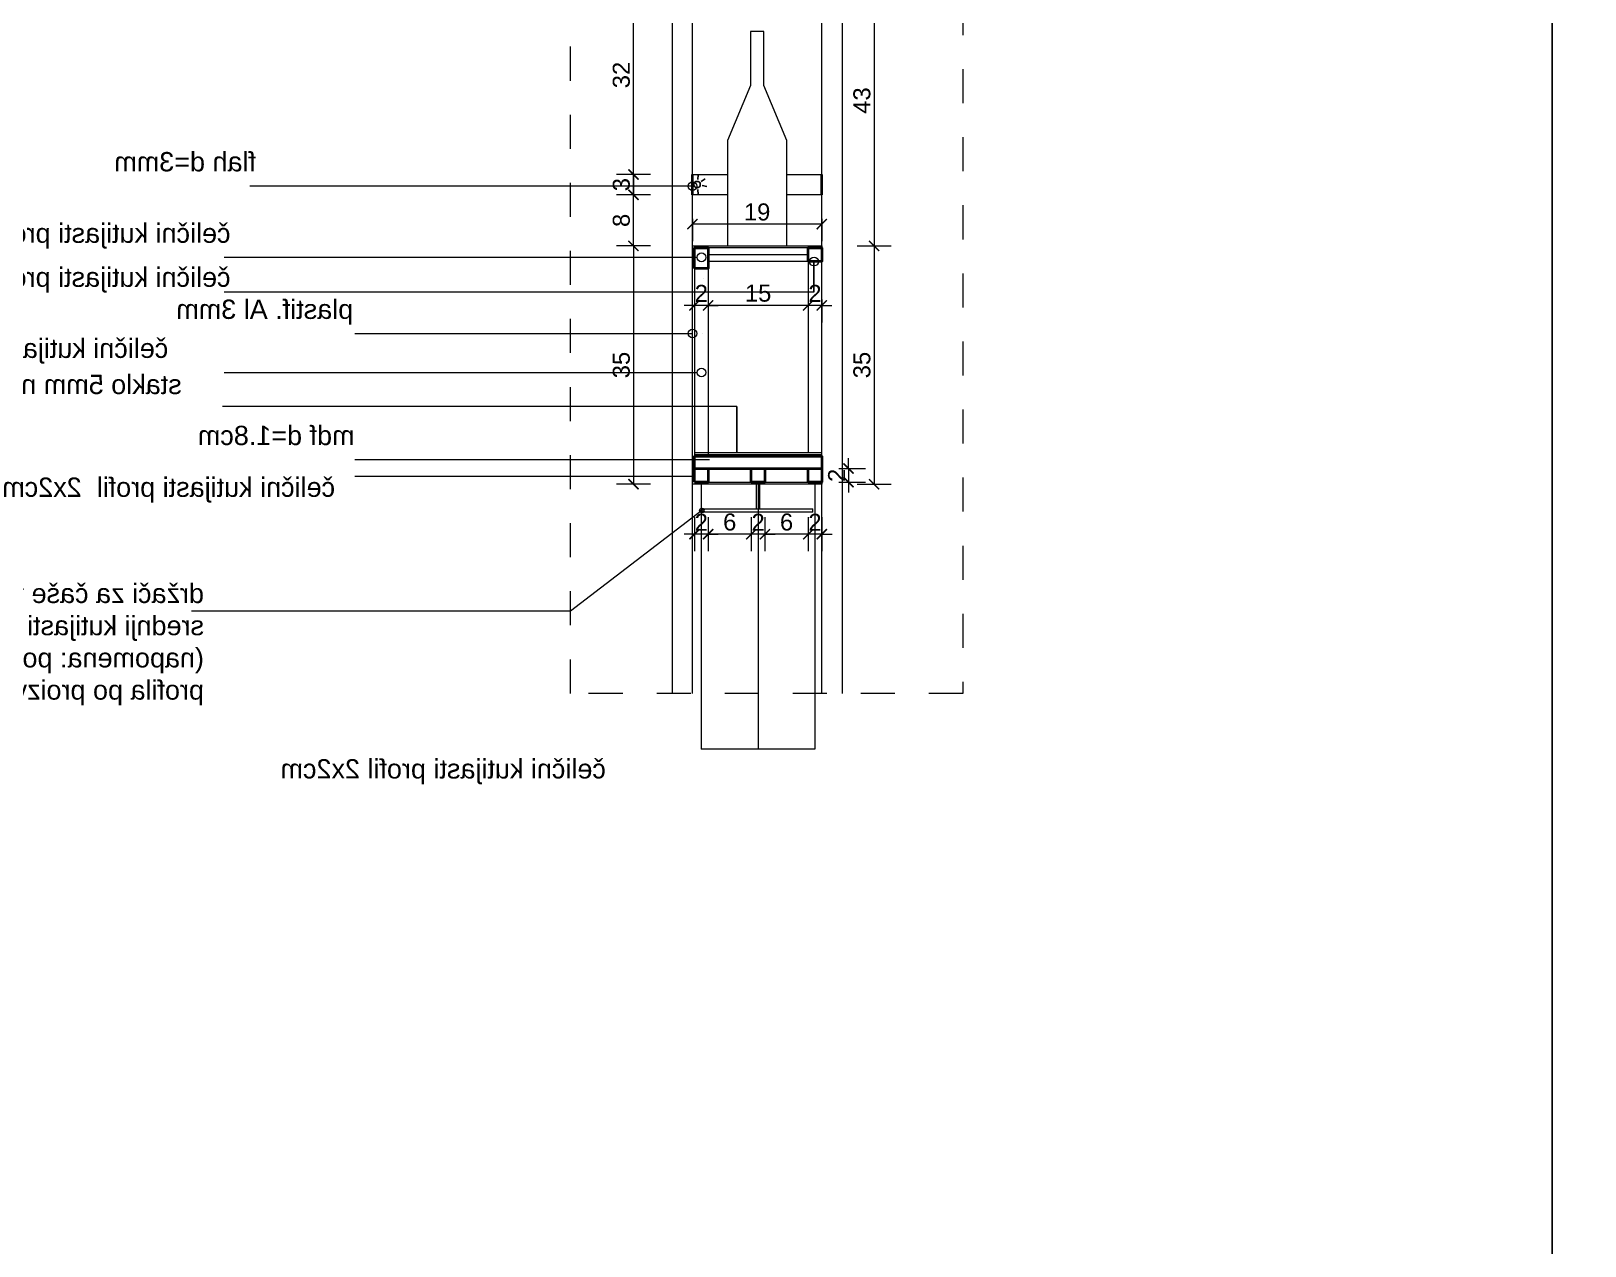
# Model space of a CAD drawing. Header units: centimetres. Extents: x -26724 to 60145, y -23645 to 6771.
# Drawn here: x 7.4 to 464, y 247.6 to 604.4 of the extents above; entities that cross this region are included whole.
import ezdxf

# ---------------------------------------------------------------- set-up
doc = ezdxf.new("R2010")
doc.units = ezdxf.units.CM
doc.linetypes.add('DALEKOVOD_VN', pattern=[5, 2.5, -2.5])
for name, color, linetype, lineweight in [('2.IZGLED', 7, 'Continuous', 13), ('4.KOTE', 88, 'Continuous', 15), ('zid', 7, 'Continuous', 40)]:
    doc.layers.add(name, color=color, linetype=linetype, lineweight=lineweight)
doc.layers.add('3.IZGLED 2', color=7, linetype='Continuous', lineweight=9, true_color=0x4a4a4a)
doc.layers.add('IZGLED 2', color=253, linetype='Continuous', lineweight=9, true_color=0x828282)
doc.layers.add('tekst', color=7, linetype='Continuous')
doc.layers.add('tekst @ 50', color=7, linetype='Continuous')
doc.styles.add('Notes', font='arial.ttf', dxfattribs={"height": 3})
doc.styles.get("Standard").update_dxf_attribs({"font": 'calibri.ttf'})
doc.dimstyles.new('ja 1 30 izgledi zidova', dxfattribs={"dimtxt": 5, "dimasz": 3, "dimexe": 5, "dimexo": 5, "dimgap": 1, "dimtad": 1, "dimdec": 0, "dimtxsty": 'Standard', "dimblk": 'ARCHTICK', "dimcen": 2.5, "dimclrd": 256, "dimclrt": 7, "dimadec": 0, "dimazin": 0, "dimtfac": 1, "dimtdec": 0, "dimtix": 1, "dimtmove": 1, "dimatfit": 3, "dimldrblk": 'ARCHTICK', "dimfxl": 5, "dimfxlon": 1, "dimlwd": 0, "dimlwe": 9, "dimarcsym": 0})
doc.dimstyles.new('ja 1 50', dxfattribs={"dimtxt": 10, "dimasz": 5, "dimexe": 5, "dimexo": 5, "dimgap": 1, "dimtad": 1, "dimdec": 0, "dimtxsty": 'Standard', "dimblk": 'ARCHTICK', "dimcen": 2.5, "dimclrd": 256, "dimclrt": 7, "dimadec": 0, "dimazin": 0, "dimtfac": 1, "dimtdec": 0, "dimtix": 1, "dimtmove": 1, "dimatfit": 3, "dimldrblk": 'ARCHTICK', "dimfxl": 10, "dimfxlon": 1, "dimlwd": 0, "dimlwe": 9, "dimarcsym": 0})

# ---------------------------------------------------------------- blocks, each defined once
blk = doc.blocks.new('_ArchTick')
at = {"color": 0, "linetype": 'ByBlock', "const_width": 0.15}
blk.add_lwpolyline([(-0.5, -0.5), (0.5, 0.5)], dxfattribs=at)
blk = doc.blocks.new('*D598')
at = {"layer": '4.KOTE', "color": 0, "lineweight": 9, "transparency": 16777216}
for p, q in [((201.75, 549.32), (201.75, 542.72)), ((239.76, 549.32), (239.76, 542.72))]:
    blk.add_line(p, q, dxfattribs=at)
at = {"layer": '4.KOTE', "lineweight": 0, "transparency": 16777216}
blk.add_line((239.76, 547.72), (201.75, 547.72), dxfattribs=at)
at = {"layer": 'Defpoints', "color": 0, "transparency": 16777216}
for p in [(201.75, 554.32), (239.76, 554.32), (201.75, 547.72)]:
    blk.add_point(p, dxfattribs=at)
at = {"layer": '4.KOTE', "lineweight": 0, "transparency": 16777216, "xscale": 3, "yscale": 3, "zscale": 3, "rotation": 180}
blk.add_blockref('_ArchTick', (201.75, 547.72), dxfattribs=at)
at = {"layer": '4.KOTE', "lineweight": 0, "transparency": 16777216, "xscale": 3, "yscale": 3, "zscale": 3}
blk.add_blockref('_ArchTick', (239.76, 547.72), dxfattribs=at)
at = {"layer": '4.KOTE', "color": 7, "transparency": 16777216, "insert": (220.75, 551.27), "char_height": 5, "attachment_point": 5}
blk.add_mtext('{\\fArial|b0|i0|c238|p34;19}', dxfattribs=at)
blk = doc.blocks.new('*D606')
at = {"layer": '4.KOTE', "color": 0, "lineweight": 9, "transparency": 16777216}
for p, q in [((189.41, 556.32), (179.41, 556.32)), ((189.41, 541.32), (179.41, 541.32))]:
    blk.add_line(p, q, dxfattribs=at)
at = {"layer": '4.KOTE', "lineweight": 0, "transparency": 16777216}
blk.add_line((184.41, 541.32), (184.41, 556.32), dxfattribs=at)
at = {"layer": 'Defpoints', "color": 0, "transparency": 16777216}
for p in [(184.41, 556.32), (209.03, 556.32), (201.75, 541.32)]:
    blk.add_point(p, dxfattribs=at)
at = {"layer": '4.KOTE', "lineweight": 0, "transparency": 16777216, "xscale": 3, "yscale": 3, "zscale": 3}
for p, rotation in [((184.41, 556.32), 90), ((184.41, 541.32), 270)]:
    blk.add_blockref('_ArchTick', p, dxfattribs=dict(at, rotation=rotation))
at = {"layer": '4.KOTE', "color": 7, "transparency": 16777216, "insert": (180.86, 548.82), "char_height": 5, "attachment_point": 5, "rotation": 90}
blk.add_mtext('{\\fArial|b0|i0|c238|p34;8}', dxfattribs=at)
blk = doc.blocks.new('*D607')
at = {"layer": '4.KOTE', "color": 0, "lineweight": 9, "transparency": 16777216}
for p, q in [((189.41, 541.32), (179.41, 541.32)), ((189.41, 471.32), (179.41, 471.32))]:
    blk.add_line(p, q, dxfattribs=at)
at = {"layer": '4.KOTE', "lineweight": 0, "transparency": 16777216}
blk.add_line((184.41, 541.32), (184.41, 471.32), dxfattribs=at)
at = {"layer": 'Defpoints', "color": 0, "transparency": 16777216}
for p in [(201.75, 541.32), (184.41, 471.32), (201.75, 471.32)]:
    blk.add_point(p, dxfattribs=at)
at = {"layer": '4.KOTE', "lineweight": 0, "transparency": 16777216, "xscale": 3, "yscale": 3, "zscale": 3}
for p, rotation in [((184.41, 541.32), 90), ((184.41, 471.32), 270)]:
    blk.add_blockref('_ArchTick', p, dxfattribs=dict(at, rotation=rotation))
at = {"layer": '4.KOTE', "color": 7, "transparency": 16777216, "insert": (180.86, 506.32), "char_height": 5, "attachment_point": 5, "rotation": 90}
blk.add_mtext('{\\fArial|b0|i0|c238|p34;35}', dxfattribs=at)
blk = doc.blocks.new('*D608')
at = {"layer": '4.KOTE', "color": 0, "lineweight": 9, "transparency": 16777216}
for p, q in [((189.41, 562.32), (179.41, 562.32)), ((189.41, 556.32), (179.41, 556.32))]:
    blk.add_line(p, q, dxfattribs=at)
at = {"layer": '4.KOTE', "lineweight": 0, "transparency": 16777216}
blk.add_line((184.41, 562.32), (184.41, 556.32), dxfattribs=at)
at = {"layer": 'Defpoints', "color": 0, "transparency": 16777216}
for p in [(201.76, 562.32), (184.41, 556.32), (201.76, 556.32)]:
    blk.add_point(p, dxfattribs=at)
at = {"layer": '4.KOTE', "lineweight": 0, "transparency": 16777216, "xscale": 3, "yscale": 3, "zscale": 3}
for p, rotation in [((184.41, 562.32), 90), ((184.41, 556.32), 270)]:
    blk.add_blockref('_ArchTick', p, dxfattribs=dict(at, rotation=rotation))
at = {"layer": '4.KOTE', "color": 7, "transparency": 16777216, "insert": (180.86, 559.32), "char_height": 5, "attachment_point": 5, "rotation": 90}
blk.add_mtext('{\\fArial|b0|i0|c238|p34;3}', dxfattribs=at)
blk = doc.blocks.new('*D609')
at = {"layer": '4.KOTE', "color": 0, "lineweight": 9, "transparency": 16777216}
for p, q in [((189.41, 626.72), (179.41, 626.72)), ((189.41, 556.32), (179.41, 556.32))]:
    blk.add_line(p, q, dxfattribs=at)
at = {"layer": '4.KOTE', "lineweight": 0, "transparency": 16777216}
blk.add_line((184.41, 556.32), (184.41, 626.72), dxfattribs=at)
at = {"layer": 'Defpoints', "color": 0, "transparency": 16777216}
for p in [(184.41, 626.72), (201.75, 626.72), (201.76, 556.32)]:
    blk.add_point(p, dxfattribs=at)
at = {"layer": '4.KOTE', "lineweight": 0, "transparency": 16777216, "xscale": 3, "yscale": 3, "zscale": 3}
for p, rotation in [((184.41, 626.72), 90), ((184.41, 556.32), 270)]:
    blk.add_blockref('_ArchTick', p, dxfattribs=dict(at, rotation=rotation))
at = {"layer": '4.KOTE', "color": 7, "transparency": 16777216, "insert": (180.86, 591.52), "char_height": 5, "attachment_point": 5, "rotation": 90}
blk.add_mtext('{\\fArial|b0|i0|c238|p34;32}', dxfattribs=at)
blk = doc.blocks.new('*D614')
at = {"layer": '4.KOTE', "color": 0, "lineweight": 9, "transparency": 16777216}
for p, q in [((250.11, 626.72), (260.11, 626.72)), ((250.11, 541.32), (260.11, 541.32))]:
    blk.add_line(p, q, dxfattribs=at)
at = {"layer": '4.KOTE', "lineweight": 0, "transparency": 16777216}
blk.add_line((255.11, 626.72), (255.11, 541.32), dxfattribs=at)
at = {"layer": 'Defpoints', "color": 0, "transparency": 16777216}
for p in [(239.76, 626.72), (239.76, 541.32), (255.11, 541.32)]:
    blk.add_point(p, dxfattribs=at)
at = {"layer": '4.KOTE', "lineweight": 0, "transparency": 16777216, "xscale": 3, "yscale": 3, "zscale": 3}
for p, rotation in [((255.11, 626.72), 90), ((255.11, 541.32), 270)]:
    blk.add_blockref('_ArchTick', p, dxfattribs=dict(at, rotation=rotation))
at = {"layer": '4.KOTE', "color": 7, "transparency": 16777216, "insert": (251.56, 584.02), "char_height": 5, "attachment_point": 5, "rotation": 90}
blk.add_mtext('{\\fArial|b0|i0|c238|p34;43}', dxfattribs=at)
blk = doc.blocks.new('*D615')
at = {"layer": '4.KOTE', "color": 0, "lineweight": 9, "transparency": 16777216}
for p, q in [((250.11, 541.32), (260.11, 541.32)), ((250.11, 471.32), (260.11, 471.32))]:
    blk.add_line(p, q, dxfattribs=at)
at = {"layer": '4.KOTE', "lineweight": 0, "transparency": 16777216}
blk.add_line((255.11, 541.32), (255.11, 471.32), dxfattribs=at)
at = {"layer": 'Defpoints', "color": 0, "transparency": 16777216}
for p in [(239.76, 541.32), (239.76, 471.32), (255.11, 471.32)]:
    blk.add_point(p, dxfattribs=at)
at = {"layer": '4.KOTE', "lineweight": 0, "transparency": 16777216, "xscale": 3, "yscale": 3, "zscale": 3}
for p, rotation in [((255.11, 541.32), 90), ((255.11, 471.32), 270)]:
    blk.add_blockref('_ArchTick', p, dxfattribs=dict(at, rotation=rotation))
at = {"layer": '4.KOTE', "color": 7, "transparency": 16777216, "insert": (251.56, 506.32), "char_height": 5, "attachment_point": 5, "rotation": 90}
blk.add_mtext('{\\fArial|b0|i0|c238|p34;35}', dxfattribs=at)
blk = doc.blocks.new('*D616')
at = {"layer": '4.KOTE', "color": 0, "lineweight": 9, "transparency": 16777216}
for p, q in [((244.76, 475.92), (252.61, 475.92)), ((244.76, 471.92), (252.61, 471.92))]:
    blk.add_line(p, q, dxfattribs=at)
at = {"layer": '4.KOTE', "lineweight": 0, "transparency": 16777216}
for p, q in [((247.61, 475.92), (247.61, 478.92)), ((247.61, 475.92), (247.61, 471.92)), ((247.61, 471.92), (247.61, 468.92))]:
    blk.add_line(p, q, dxfattribs=at)
at = {"layer": 'Defpoints', "color": 0, "transparency": 16777216}
for p in [(239.76, 475.92), (239.76, 471.92), (247.61, 471.92)]:
    blk.add_point(p, dxfattribs=at)
at = {"layer": '4.KOTE', "lineweight": 0, "transparency": 16777216, "xscale": 3, "yscale": 3, "zscale": 3}
for p, rotation in [((247.61, 475.92), 270), ((247.61, 471.92), 90)]:
    blk.add_blockref('_ArchTick', p, dxfattribs=dict(at, rotation=rotation))
at = {"layer": '4.KOTE', "color": 7, "transparency": 16777216, "insert": (244.1, 473.92), "char_height": 5, "attachment_point": 5, "rotation": 90}
blk.add_mtext('{\\fArial|b0|i0|c238|p34;2}', dxfattribs=at)
blk = doc.blocks.new('*D617')
at = {"layer": '4.KOTE', "color": 0, "lineweight": 9, "transparency": 16777216}
for p, q in [((235.76, 461.62), (235.76, 451.62)), ((239.76, 461.62), (239.76, 451.62))]:
    blk.add_line(p, q, dxfattribs=at)
at = {"layer": '4.KOTE', "lineweight": 0, "transparency": 16777216}
for p, q in [((235.76, 456.62), (232.76, 456.62)), ((239.76, 456.62), (235.76, 456.62)), ((239.76, 456.62), (242.76, 456.62))]:
    blk.add_line(p, q, dxfattribs=at)
at = {"layer": 'Defpoints', "color": 0, "transparency": 16777216}
for p in [(235.76, 471.92), (239.76, 471.92), (235.76, 456.62)]:
    blk.add_point(p, dxfattribs=at)
at = {"layer": '4.KOTE', "lineweight": 0, "transparency": 16777216, "xscale": 3, "yscale": 3, "zscale": 3}
blk.add_blockref('_ArchTick', (235.76, 456.62), dxfattribs=at)
at = {"layer": '4.KOTE', "lineweight": 0, "transparency": 16777216, "xscale": 3, "yscale": 3, "zscale": 3, "rotation": 180}
blk.add_blockref('_ArchTick', (239.76, 456.62), dxfattribs=at)
at = {"layer": '4.KOTE', "color": 7, "transparency": 16777216, "insert": (237.76, 460.13), "char_height": 5, "attachment_point": 5}
blk.add_mtext('{\\fArial|b0|i0|c238|p34;2}', dxfattribs=at)
blk = doc.blocks.new('*D618')
at = {"layer": '4.KOTE', "color": 0, "lineweight": 9, "transparency": 16777216}
for p, q in [((223.05, 461.62), (223.05, 451.62)), ((235.76, 461.62), (235.76, 451.62))]:
    blk.add_line(p, q, dxfattribs=at)
at = {"layer": '4.KOTE', "lineweight": 0, "transparency": 16777216}
blk.add_line((235.76, 456.62), (223.05, 456.62), dxfattribs=at)
at = {"layer": 'Defpoints', "color": 0, "transparency": 16777216}
for p in [(223.05, 471.92), (235.76, 471.92), (223.05, 456.62)]:
    blk.add_point(p, dxfattribs=at)
at = {"layer": '4.KOTE', "lineweight": 0, "transparency": 16777216, "xscale": 3, "yscale": 3, "zscale": 3, "rotation": 180}
blk.add_blockref('_ArchTick', (223.05, 456.62), dxfattribs=at)
at = {"layer": '4.KOTE', "lineweight": 0, "transparency": 16777216, "xscale": 3, "yscale": 3, "zscale": 3}
blk.add_blockref('_ArchTick', (235.76, 456.62), dxfattribs=at)
at = {"layer": '4.KOTE', "color": 7, "transparency": 16777216, "insert": (229.4, 460.18), "char_height": 5, "attachment_point": 5}
blk.add_mtext('{\\fArial|b0|i0|c238|p34;6}', dxfattribs=at)
blk = doc.blocks.new('*D619')
at = {"layer": '4.KOTE', "color": 0, "lineweight": 9, "transparency": 16777216}
for p, q in [((219.05, 461.62), (219.05, 451.62)), ((223.05, 461.62), (223.05, 451.62))]:
    blk.add_line(p, q, dxfattribs=at)
at = {"layer": '4.KOTE', "lineweight": 0, "transparency": 16777216}
for p, q in [((219.05, 456.62), (216.05, 456.62)), ((223.05, 456.62), (219.05, 456.62)), ((223.05, 456.62), (226.05, 456.62))]:
    blk.add_line(p, q, dxfattribs=at)
at = {"layer": 'Defpoints', "color": 0, "transparency": 16777216}
for p in [(219.05, 471.92), (223.05, 471.92), (219.05, 456.62)]:
    blk.add_point(p, dxfattribs=at)
at = {"layer": '4.KOTE', "lineweight": 0, "transparency": 16777216, "xscale": 3, "yscale": 3, "zscale": 3}
blk.add_blockref('_ArchTick', (219.05, 456.62), dxfattribs=at)
at = {"layer": '4.KOTE', "lineweight": 0, "transparency": 16777216, "xscale": 3, "yscale": 3, "zscale": 3, "rotation": 180}
blk.add_blockref('_ArchTick', (223.05, 456.62), dxfattribs=at)
at = {"layer": '4.KOTE', "color": 7, "transparency": 16777216, "insert": (221.05, 460.13), "char_height": 5, "attachment_point": 5}
blk.add_mtext('{\\fArial|b0|i0|c238|p34;2}', dxfattribs=at)
blk = doc.blocks.new('*D620')
at = {"layer": '4.KOTE', "color": 0, "lineweight": 9, "transparency": 16777216}
for p, q in [((206.35, 461.62), (206.35, 451.62)), ((219.05, 461.62), (219.05, 451.62))]:
    blk.add_line(p, q, dxfattribs=at)
at = {"layer": '4.KOTE', "lineweight": 0, "transparency": 16777216}
blk.add_line((219.05, 456.62), (206.35, 456.62), dxfattribs=at)
at = {"layer": 'Defpoints', "color": 0, "transparency": 16777216}
for p in [(206.35, 471.92), (219.05, 471.92), (206.35, 456.62)]:
    blk.add_point(p, dxfattribs=at)
at = {"layer": '4.KOTE', "lineweight": 0, "transparency": 16777216, "xscale": 3, "yscale": 3, "zscale": 3, "rotation": 180}
blk.add_blockref('_ArchTick', (206.35, 456.62), dxfattribs=at)
at = {"layer": '4.KOTE', "lineweight": 0, "transparency": 16777216, "xscale": 3, "yscale": 3, "zscale": 3}
blk.add_blockref('_ArchTick', (219.05, 456.62), dxfattribs=at)
at = {"layer": '4.KOTE', "color": 7, "transparency": 16777216, "insert": (212.7, 460.18), "char_height": 5, "attachment_point": 5}
blk.add_mtext('{\\fArial|b0|i0|c238|p34;6}', dxfattribs=at)
blk = doc.blocks.new('*D621')
at = {"layer": '4.KOTE', "color": 0, "lineweight": 9, "transparency": 16777216}
for p, q in [((202.35, 461.62), (202.35, 451.62)), ((206.35, 461.62), (206.35, 451.62))]:
    blk.add_line(p, q, dxfattribs=at)
at = {"layer": '4.KOTE', "lineweight": 0, "transparency": 16777216}
for p, q in [((202.35, 456.62), (199.35, 456.62)), ((206.35, 456.62), (202.35, 456.62)), ((206.35, 456.62), (209.35, 456.62))]:
    blk.add_line(p, q, dxfattribs=at)
at = {"layer": 'Defpoints', "color": 0, "transparency": 16777216}
for p in [(202.35, 471.92), (206.35, 471.92), (202.35, 456.62)]:
    blk.add_point(p, dxfattribs=at)
at = {"layer": '4.KOTE', "lineweight": 0, "transparency": 16777216, "xscale": 3, "yscale": 3, "zscale": 3}
blk.add_blockref('_ArchTick', (202.35, 456.62), dxfattribs=at)
at = {"layer": '4.KOTE', "lineweight": 0, "transparency": 16777216, "xscale": 3, "yscale": 3, "zscale": 3, "rotation": 180}
blk.add_blockref('_ArchTick', (206.35, 456.62), dxfattribs=at)
at = {"layer": '4.KOTE', "color": 7, "transparency": 16777216, "insert": (204.35, 460.13), "char_height": 5, "attachment_point": 5}
blk.add_mtext('{\\fArial|b0|i0|c238|p34;2}', dxfattribs=at)
blk = doc.blocks.new('*D602')
at = {"layer": '4.KOTE', "color": 0, "lineweight": 9, "transparency": 16777216}
for p, q in [((235.75, 525.55), (235.75, 518.86)), ((239.75, 525.55), (239.75, 518.86))]:
    blk.add_line(p, q, dxfattribs=at)
at = {"layer": '4.KOTE', "lineweight": 0, "transparency": 16777216}
for p, q in [((235.75, 523.86), (232.75, 523.86)), ((239.75, 523.86), (235.75, 523.86)), ((239.75, 523.86), (242.75, 523.86))]:
    blk.add_line(p, q, dxfattribs=at)
at = {"layer": 'Defpoints', "color": 0, "transparency": 16777216}
for p in [(235.75, 530.55), (239.75, 530.55), (235.75, 523.86)]:
    blk.add_point(p, dxfattribs=at)
at = {"layer": '4.KOTE', "lineweight": 0, "transparency": 16777216, "xscale": 3, "yscale": 3, "zscale": 3}
blk.add_blockref('_ArchTick', (235.75, 523.86), dxfattribs=at)
at = {"layer": '4.KOTE', "lineweight": 0, "transparency": 16777216, "xscale": 3, "yscale": 3, "zscale": 3, "rotation": 180}
blk.add_blockref('_ArchTick', (239.75, 523.86), dxfattribs=at)
at = {"layer": '4.KOTE', "color": 7, "transparency": 16777216, "insert": (237.75, 527.37), "char_height": 5, "attachment_point": 5}
blk.add_mtext('{\\fArial|b0|i0|c238|p34;2}', dxfattribs=at)
blk = doc.blocks.new('*D603')
at = {"layer": '4.KOTE', "color": 0, "lineweight": 9, "transparency": 16777216}
for p, q in [((235.75, 525.55), (235.75, 518.86)), ((206.35, 523.86), (206.35, 518.86))]:
    blk.add_line(p, q, dxfattribs=at)
at = {"layer": '4.KOTE', "lineweight": 0, "transparency": 16777216}
blk.add_line((235.75, 523.86), (206.35, 523.86), dxfattribs=at)
at = {"layer": 'Defpoints', "color": 0, "transparency": 16777216}
for p in [(235.75, 530.55), (206.35, 528.55), (206.35, 523.86)]:
    blk.add_point(p, dxfattribs=at)
at = {"layer": '4.KOTE', "lineweight": 0, "transparency": 16777216, "xscale": 3, "yscale": 3, "zscale": 3, "rotation": 180}
blk.add_blockref('_ArchTick', (206.35, 523.86), dxfattribs=at)
at = {"layer": '4.KOTE', "lineweight": 0, "transparency": 16777216, "xscale": 3, "yscale": 3, "zscale": 3}
blk.add_blockref('_ArchTick', (235.75, 523.86), dxfattribs=at)
at = {"layer": '4.KOTE', "color": 7, "transparency": 16777216, "insert": (221.05, 527.41), "char_height": 5, "attachment_point": 5}
blk.add_mtext('{\\fArial|b0|i0|c238|p34;15}', dxfattribs=at)
blk = doc.blocks.new('*D604')
at = {"layer": '4.KOTE', "lineweight": 0, "transparency": 16777216}
for p, q in [((202.35, 523.86), (199.35, 523.86)), ((206.35, 523.86), (202.35, 523.86)), ((206.35, 523.86), (209.35, 523.86))]:
    blk.add_line(p, q, dxfattribs=at)
at = {"layer": '4.KOTE', "color": 0, "lineweight": 9, "transparency": 16777216}
for p, q in [((202.35, 523.86), (202.35, 518.86)), ((206.35, 523.86), (206.35, 518.86))]:
    blk.add_line(p, q, dxfattribs=at)
at = {"layer": 'Defpoints', "color": 0, "transparency": 16777216}
for p in [(202.35, 528.55), (206.35, 528.55), (202.35, 523.86)]:
    blk.add_point(p, dxfattribs=at)
at = {"layer": '4.KOTE', "lineweight": 0, "transparency": 16777216, "xscale": 3, "yscale": 3, "zscale": 3}
blk.add_blockref('_ArchTick', (202.35, 523.86), dxfattribs=at)
at = {"layer": '4.KOTE', "lineweight": 0, "transparency": 16777216, "xscale": 3, "yscale": 3, "zscale": 3, "rotation": 180}
blk.add_blockref('_ArchTick', (206.35, 523.86), dxfattribs=at)
at = {"layer": '4.KOTE', "color": 7, "transparency": 16777216, "insert": (204.35, 527.37), "char_height": 5, "attachment_point": 5}
blk.add_mtext('{\\fArial|b0|i0|c238|p34;2}', dxfattribs=at)
blk = doc.blocks.new('*D2335')
at = {"layer": '4.KOTE', "color": 0, "lineweight": 9, "transparency": 16777216}
for p, q in [((250.69, -4.21), (250.69, -18.73)), ((321.69, -18.5), (321.69, -18.73))]:
    blk.add_line(p, q, dxfattribs=at)
at = {"layer": '4.KOTE', "lineweight": 0, "transparency": 16777216}
blk.add_line((321.69, -13.73), (250.69, -13.73), dxfattribs=at)
at = {"layer": 'Defpoints', "color": 0, "transparency": 16777216}
for p in [(250.69, 4674.96, 1216.69), (321.69, 0, 1216.69), (250.69, -13.73)]:
    blk.add_point(p, dxfattribs=at)
at = {"layer": '4.KOTE', "lineweight": 0, "transparency": 16777216, "xscale": 5, "yscale": 5, "zscale": 5, "rotation": 180}
blk.add_blockref('_ArchTick', (250.69, -13.73), dxfattribs=at)
at = {"layer": '4.KOTE', "lineweight": 0, "transparency": 16777216, "xscale": 5, "yscale": 5, "zscale": 5}
blk.add_blockref('_ArchTick', (321.69, -13.73), dxfattribs=at)
at = {"layer": '4.KOTE', "color": 7, "transparency": 16777216, "insert": (286.19, -7.7), "char_height": 10, "attachment_point": 5}
blk.add_mtext('71', dxfattribs=at)

msp = doc.modelspace()

# ---------------------------------------------------------------- linework, layer by layer
at = {"layer": '2.IZGLED'}
for p, q in [((220.55, 464.08), (220.55, 471.92)), ((221.55, 464.08), (221.55, 471.92)), ((237.09, 463.08), (204.52, 463.08)), ((205.02, 464.08), (237.09, 464.08)), ((237.09, 463.08), (237.09, 464.08))]:
    msp.add_line(p, q, dxfattribs=at)
at = {"layer": '2.IZGLED', "color": 31, "linetype": 'DALEKOVOD_VN', "ltscale": 4, "true_color": 0xfecc66}
msp.add_lwpolyline([(165.88, 733.25), (281.24, 733.25), (281.24, 409.86), (165.88, 409.86)], close=True, dxfattribs=at)
at = {"layer": '2.IZGLED'}
msp.add_lwpolyline([(222.76, 604.32), (218.76, 604.32), (218.76, 588.47), (212.01, 572.32), (212.01, 541.32), (229.51, 541.32), (229.51, 572.32), (222.76, 588.47)], close=True, dxfattribs=at)
at = {"layer": '2.IZGLED', "color": 85, "true_color": 0x58ba48}
msp.add_lwpolyline([(239.75, 471.92), (239.75, 471.32), (201.75, 471.32), (201.75, 541.32), (239.75, 541.32), (239.75, 540.72), (202.35, 540.72), (202.35, 471.92), (239.75, 471.92)], dxfattribs=at)
at = {"layer": '2.IZGLED', "color": 4}
msp.add_lwpolyline([(239.75, 480.02), (239.75, 480.52), (202.35, 480.52), (202.35, 480.02), (239.75, 480.02)], dxfattribs=at)
at = {"layer": '3.IZGLED 2', "color": 143, "true_color": 0x7aafdf}
for p, q in [((201.76, 562.32), (212.01, 562.32)), ((229.51, 562.32), (239.76, 562.32)), ((212.01, 556.32), (201.76, 556.32)), ((239.76, 556.32), (229.51, 556.32))]:
    msp.add_line(p, q, dxfattribs=at)
at = {"layer": '3.IZGLED 2'}
for p, q in [((235.75, 536.72), (206.35, 536.72)), ((206.35, 534.72), (206.35, 479.52)), ((235.76, 538.72), (206.36, 538.72)), ((235.75, 536.72), (235.75, 480.52)), ((237.41, 527.72), (64.09, 527.72)), ((214.78, 494.12), (63.62, 494.12)), ((204.35, 471.92), (204.35, 393.44)), ((221.05, 471.92), (221.05, 393.44)), ((237.76, 471.92), (237.76, 393.44)), ((237.76, 393.44), (204.35, 393.44))]:
    msp.add_line(p, q, dxfattribs=at)
for points in [[(201.75, 409.86), (201.75, 711.32), (195.75, 711.32), (195.75, 409.86)], [(239.75, 711.32), (245.75, 711.32), (245.75, 409.86)], [(239.75, 409.86), (239.75, 711.32), (245.75, 711.32)]]:
    msp.add_lwpolyline(points, dxfattribs=at)
at = {"layer": '3.IZGLED 2', "ltscale": 0.8}
for points in [[(201.75, 558.87), (71.64, 558.87)], [(203.13, 537.88), (64.09, 537.88)], [(201.75, 515.53), (102.52, 515.53)], [(203.13, 504.07), (64.09, 504.07)], [(206.71, 478.46), (102.52, 478.46)], [(202.35, 473.54), (102.52, 473.54)], [(204.52, 463.59), (165.88, 434), (54.55, 434)]]:
    msp.add_lwpolyline(points, dxfattribs=at)
at = {"layer": '4.KOTE'}
for centre in [(201.75, 558.87), (204.42, 537.96), (237.47, 536.72), (201.75, 515.6), (204.42, 504.14)]:
    msp.add_circle(centre, 1.29, dxfattribs=at)
at = {"layer": 'IZGLED 2'}
msp.add_line((204.48, 464.08), (204.56, 464.08), dxfattribs=at)
at = {"layer": 'tekst'}
for p, q in [((237.41, 536.72), (237.41, 527.72)), ((214.78, 480.52), (214.78, 494.12))]:
    msp.add_line(p, q, dxfattribs=at)
at = {"layer": 'tekst', "ltscale": 0.8}
for points in [[(204.75, 558.87), (204.75, 558.87)], [(205.03, 531.71), (205.03, 531.71)], [(204.75, 515.53), (204.75, 515.53)]]:
    msp.add_lwpolyline(points, dxfattribs=at)
at = {"layer": 'zid'}
for p, q in [((201.76, 556.32), (201.76, 562.32)), ((239.76, 556.32), (239.76, 562.32)), ((202.35, 475.92), (239.75, 475.92))]:
    msp.add_line(p, q, dxfattribs=at)
at = {"layer": 'zid', "lineweight": 25}
for p, q in [((203.28, 560.83), (203.44, 562.23)), ((203.28, 557.85), (203.44, 556.45)), ((204.33, 560.23), (205.46, 561.06)), ((204.59, 559.05), (205.97, 558.78))]:
    msp.add_line(p, q, dxfattribs=at)
at = {"layer": 'zid', "lineweight": 25, "ltscale": 12}
for points in [[(-1327.56, -74.48), (454.44, -74.48), (454.44, 1185.52), (-1327.56, 1185.52)], [(454.44, 80.73), (1084.44, 80.73), (1084.44, 971.73), (454.44, 971.73)]]:
    msp.add_lwpolyline(points, close=True, dxfattribs=at)
at = {"layer": 'zid'}
for points in [[(202.35, 534.72), (202.35, 540.72), (206.35, 540.72), (206.35, 534.72), (202.35, 534.72)], [(235.75, 536.72), (235.75, 540.72), (239.75, 540.72), (239.75, 536.72), (235.75, 536.72)], [(202.35, 475.92), (202.35, 479.52), (239.75, 479.52), (239.75, 475.92)], [(202.35, 471.92), (202.35, 475.92), (206.35, 475.92), (206.35, 471.92), (202.35, 471.92)], [(219.05, 471.92), (219.05, 475.92), (223.05, 475.92), (223.05, 471.92), (219.05, 471.92)], [(235.75, 471.92), (235.75, 475.92), (239.75, 475.92), (239.75, 471.92), (235.75, 471.92)]]:
    msp.add_lwpolyline(points, dxfattribs=at)
at = {"layer": 'zid', "lineweight": 25}
msp.add_circle((203.11, 559.34), 0.935, dxfattribs=at)
at = {"layer": 'zid'}
msp.add_circle((204.52, 463.59), 0.5, dxfattribs=at)

# ---------------------------------------------------------------- texts
at = {"layer": 'tekst @ 50', "ltscale": 0.8, "extrusion": (0, 0, -1), "attachment_point": 1, "text_direction": (-1, 0, 0), "style": 'Notes'}
for s, insert, char_height in [('{\\fArial|b0|i0|c238|p34;\\H0.76978x;flah d=3mm  } ', (73.48, 568.89), 7.3734), ('{\\fArial|b0|i0|c238|p34;čelični kutijasti profil 2x3cm}', (65.99, 547.9), 5.6759), ('{\\fArial|b0|i0|c238|p34;čelični kutijasti profil 2x2cm}', (65.99, 534.97), 5.6759), ('{\\fArial|b0|i0|c238|p34;\\H0.76978x;plastif. Al 3mm } ', (102.05, 525.55), 7.3734), ('{\\fArial|b0|i0|c238|p34;čelični kutijasti profil u izgledu 2x3cm}', (47.69, 514.09), 5.6759), ('{\\fArial|b0|i0|c238|p34;\\H0.76978x;staklo 5mm na silikonskim stopama } ', (51.64, 503.47), 7.3734), ('{\\fArial|b0|i0|c238|p34;\\H0.76978x;mdf d=\\fArial|b0|i0|c0|p34;1.8\\fArial|b0|i0|c238|p34;cm} ', (102.44, 488.48), 7.3734), ('{\\fArial|b0|i0|c238|p34;čelični kutijasti profil  2x2cm}', (96.72, 473.28), 5.6759), ('{\\fArial|b0|i0|c238|p34;držači za čaše fiksirati za \\Psrednji kutijasti profil\\P(napomena: pozicija srednjeg \\Pprofila po proizvođaču držača)}', (58.19, 442.09), 5.6759), ('{\\fArial|b0|i0|c238|p34;čelični kutijasti profil 2x2cm}', (176.3, 390.54), 5.6759)]:
    msp.add_mtext_dynamic_manual_height_columns(s, width=290.6445, gutter_width=750, heights=[0], dxfattribs=dict(at, insert=insert, char_height=char_height))

# ---------------------------------------------------------------- dimensions: what is measured, and where the dimension line sits
at = {"layer": '4.KOTE'}
dim = msp.add_linear_dim(base=(250.69, -13.73), p1=(321.69, 0, 1216.69), p2=(250.69, 4674.96, 1216.69), dimstyle='ja 1 50', dxfattribs=at)
dim.commit()
dim.dimension.update_dxf_attribs({"geometry": '*D2335', "text_midpoint": (286.19, -7.7)})
for base, p1, p2, text, picture, middle in [((184.41, 626.72), (201.76, 556.32), (201.75, 626.72), '{\\fArial|b0|i0|c238|p34;32}', '*D609', (180.86, 591.52)), ((255.11, 541.32), (239.76, 626.72), (239.75, 541.32), '{\\fArial|b0|i0|c238|p34;43}', '*D614', (251.56, 584.02)), ((184.41, 556.32), (201.76, 562.32), (201.76, 556.32), '{\\fArial|b0|i0|c238|p34;3}', '*D608', (180.86, 559.32)), ((184.41, 556.32), (201.75, 541.32), (209.03, 556.32), '{\\fArial|b0|i0|c238|p34;8}', '*D606', (180.86, 548.82)), ((184.41, 471.32), (201.75, 541.32), (201.75, 471.32), '{\\fArial|b0|i0|c238|p34;35}', '*D607', (180.86, 506.32)), ((255.11, 471.32), (239.75, 541.32), (239.75, 471.32), '{\\fArial|b0|i0|c238|p34;35}', '*D615', (251.56, 506.32)), ((247.61, 471.92), (239.75, 475.92), (239.75, 471.92), '{\\fArial|b0|i0|c238|p34;2}', '*D616', (244.1, 473.92))]:
    dim = msp.add_linear_dim(base=base, p1=p1, p2=p2, angle=90, text=text, dimstyle='ja 1 30 izgledi zidova', dxfattribs=at)
    dim.commit()
    dim.dimension.update_dxf_attribs({"geometry": picture, "text_midpoint": middle})
for base, p1, p2, text, picture, middle in [((201.75, 547.72), (239.75, 554.32), (201.75, 554.32), '{\\fArial|b0|i0|c238|p34;19}', '*D598', (220.75, 551.27)), ((202.35, 523.86), (206.35, 528.55), (202.35, 528.55), '{\\fArial|b0|i0|c238|p34;2}', '*D604', (204.35, 527.37)), ((206.35, 523.86), (235.75, 530.55), (206.35, 528.55), '{\\fArial|b0|i0|c238|p34;15}', '*D603', (221.05, 527.41)), ((235.75, 523.86), (239.75, 530.55), (235.75, 530.55), '{\\fArial|b0|i0|c238|p34;2}', '*D602', (237.75, 527.37)), ((202.35, 456.62), (206.35, 471.92), (202.35, 471.92), '{\\fArial|b0|i0|c238|p34;2}', '*D621', (204.35, 460.13)), ((206.35, 456.62), (219.05, 471.92), (206.35, 471.92), '{\\fArial|b0|i0|c238|p34;6}', '*D620', (212.7, 460.18)), ((219.05, 456.62), (223.05, 471.92), (219.05, 471.92), '{\\fArial|b0|i0|c238|p34;2}', '*D619', (221.05, 460.13)), ((223.05, 456.62), (235.75, 471.92), (223.05, 471.92), '{\\fArial|b0|i0|c238|p34;6}', '*D618', (229.4, 460.18)), ((235.75, 456.62), (239.75, 471.92), (235.75, 471.92), '{\\fArial|b0|i0|c238|p34;2}', '*D617', (237.76, 460.13))]:
    dim = msp.add_linear_dim(base=base, p1=p1, p2=p2, text=text, dimstyle='ja 1 30 izgledi zidova', dxfattribs=at)
    dim.commit()
    dim.dimension.update_dxf_attribs({"geometry": picture, "text_midpoint": middle})

doc.saveas('drawing.dxf')
